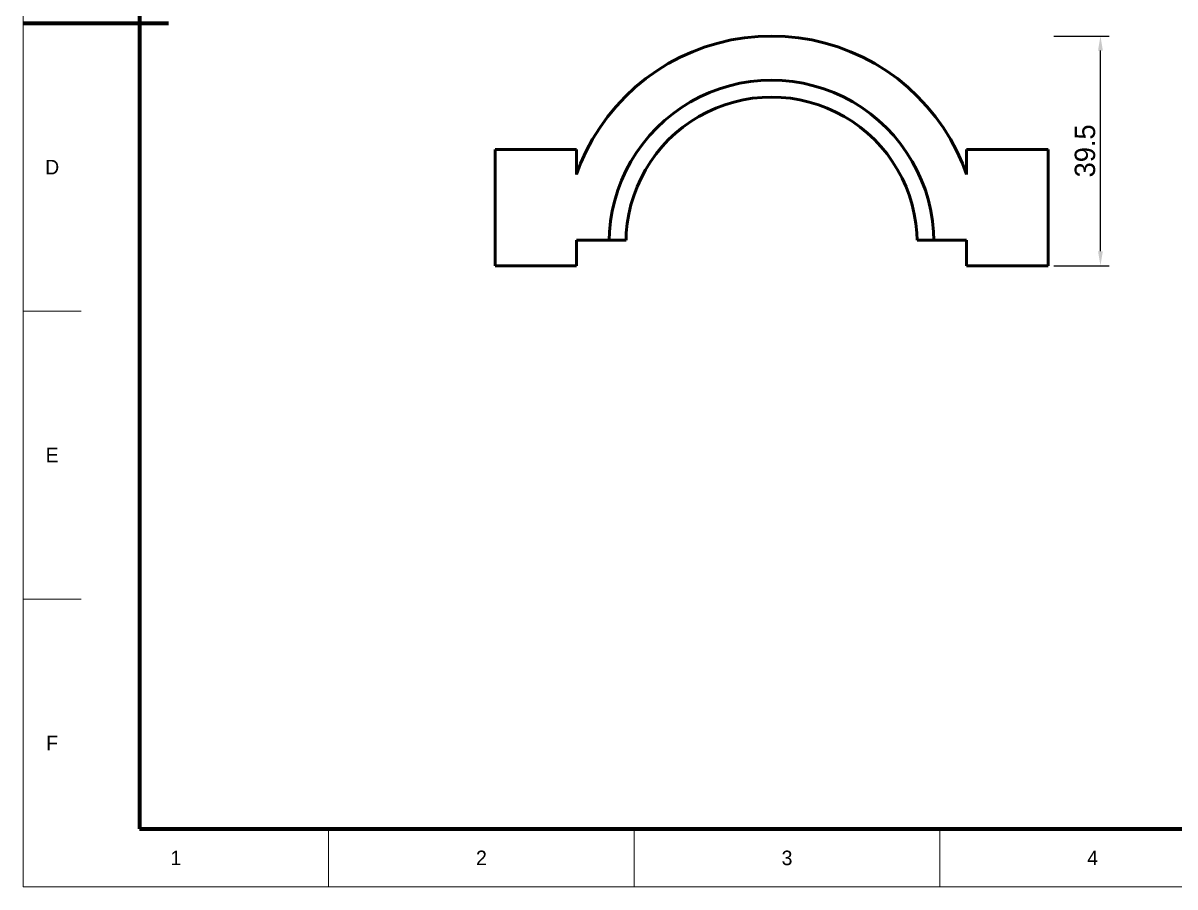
# Model space of a CAD drawing. Header units: millimetres. Extents: x 0 to 420, y 0 to 297.
# Drawn here: x 0 to 197.9, y 0 to 148.5 of the extents above; entities that cross this region are included whole.
import ezdxf
from ezdxf.enums import TextEntityAlignment as Align

# ---------------------------------------------------------------- set-up
doc = ezdxf.new("R2010")
doc.units = ezdxf.units.MM
doc.linetypes.add('DASHED', pattern=[1.524, 1.27, -0.254])
for name, color, linetype, lineweight in [('COTAS', 7, 'CONTINUOUS', 25), ('FINA', 7, 'CONTINUOUS', 18), ('NORMA', 7, 'CONTINUOUS', 70), ('OCULTA', 8, 'DASHED', 25), ('TEXTO', 7, 'CONTINUOUS', 25), ('VISIBLE', 7, 'CONTINUOUS', 50)]:
    doc.layers.add(name, color=color, linetype=linetype, lineweight=lineweight)
doc.dimstyles.new('F3D_1000', dxfattribs={"dimtxt": 3.5, "dimasz": 2.5, "dimexe": 1.5, "dimexo": 1, "dimgap": 0.9, "dimtad": 1, "dimdec": 1, "dimdsep": 46, "dimcen": 2.5, "dimazin": 3, "dimtfac": 1, "dimtmove": 0, "dimatfit": 3})

msp = doc.modelspace()

# ---------------------------------------------------------------- linework, layer by layer
at = {"layer": 'FINA'}
for p, q in [((0, 148.5), (10, 148.5)), ((0, 99), (10, 99)), ((0, 49.5), (10, 49.5)), ((52.5, 0), (52.5, 10)), ((105, 0), (105, 10)), ((157.5, 0), (157.5, 10))]:
    msp.add_line(p, q, dxfattribs=at)
msp.add_lwpolyline([(0, 0), (420, 0), (420, 297), (0, 297)], close=True, dxfattribs=at)
at = {"layer": 'NORMA'}
msp.add_line((0, 148.5), (25, 148.5), dxfattribs=at)
msp.add_lwpolyline([(20, 10), (410, 10), (410, 287), (20, 287)], close=True, dxfattribs=at)
at = {"layer": 'OCULTA'}
for p, q in [((117.18, 144.41), (119.4, 145.08)), ((119.4, 145.08), (121.67, 145.61)), ((121.67, 145.61), (123.96, 145.99)), ((123.96, 145.99), (126.27, 146.22)), ((126.27, 146.22), (128.59, 146.29)), ((128.59, 146.29), (130.91, 146.22)), ((130.91, 146.22), (133.23, 145.99)), ((133.23, 145.99), (135.52, 145.61)), ((135.52, 145.61), (137.78, 145.08)), ((140, 144.41), (137.78, 145.08)), ((110.84, 141.54), (112.89, 142.63)), ((112.89, 142.63), (115.01, 143.59)), ((115.01, 143.59), (117.18, 144.41)), ((140, 144.41), (142.18, 143.59)), ((142.18, 143.59), (144.29, 142.63)), ((146.34, 141.54), (144.29, 142.63)), ((108.87, 140.31), (110.84, 141.54)), ((148.31, 140.31), (146.34, 141.54)), ((105.18, 137.48), (106.98, 138.96)), ((106.98, 138.96), (108.87, 140.31)), ((148.31, 140.31), (150.2, 138.96)), ((152, 137.48), (150.2, 138.96)), ((103.49, 135.9), (105.18, 137.48)), ((152, 137.48), (153.69, 135.9)), ((101.9, 134.2), (103.49, 135.9)), ((120.56, 134.47), (122.12, 134.94)), ((122.12, 134.94), (123.71, 135.31)), ((123.71, 135.31), (125.33, 135.58)), ((125.33, 135.58), (126.96, 135.74)), ((126.96, 135.74), (128.59, 135.79)), ((128.59, 135.79), (130.23, 135.74)), ((130.23, 135.74), (131.85, 135.58)), ((131.85, 135.58), (133.47, 135.31)), ((133.47, 135.31), (135.06, 134.94)), ((135.06, 134.94), (136.63, 134.47)), ((155.28, 134.2), (153.69, 135.9)), ((100.43, 132.41), (101.9, 134.2)), ((116.09, 132.44), (117.53, 133.22)), ((117.53, 133.22), (119.02, 133.89)), ((119.02, 133.89), (120.56, 134.47)), ((138.16, 133.89), (136.63, 134.47)), ((138.16, 133.89), (139.65, 133.22)), ((139.65, 133.22), (141.09, 132.44)), ((156.76, 132.41), (155.28, 134.2)), ((99.07, 130.52), (100.43, 132.41)), ((112.11, 129.59), (113.37, 130.63)), ((113.37, 130.63), (114.7, 131.58)), ((114.7, 131.58), (116.09, 132.44)), ((141.09, 132.44), (142.48, 131.58)), ((143.81, 130.63), (142.48, 131.58)), ((145.08, 129.59), (143.81, 130.63)), ((158.11, 130.52), (156.76, 132.41)), ((97.85, 128.54), (99.07, 130.52)), ((110.91, 128.47), (112.11, 129.59)), ((146.27, 128.47), (145.08, 129.59)), ((158.11, 130.52), (159.34, 128.54)), ((81.09, 106.79), (81.09, 126.79)), ((81.09, 126.79), (95.09, 126.79)), ((81.09, 126.79), (81.09, 126.79)), ((85.89, 126.79), (85.9, 126.79)), ((85.9, 126.79), (85.91, 126.79)), ((85.91, 126.79), (85.93, 126.79)), ((85.93, 126.79), (85.97, 126.79)), ((85.97, 126.79), (86.01, 126.79)), ((86.01, 126.79), (86.06, 126.79)), ((86.06, 126.79), (86.12, 126.79)), ((86.12, 126.79), (86.19, 126.79)), ((86.19, 126.79), (86.26, 126.79)), ((86.26, 126.79), (86.35, 126.79)), ((86.35, 126.79), (86.44, 126.79)), ((86.44, 126.79), (86.54, 126.79)), ((86.54, 126.79), (86.64, 126.79)), ((86.64, 126.79), (86.75, 126.79)), ((86.75, 126.79), (86.87, 126.79)), ((86.87, 126.79), (86.99, 126.79)), ((86.99, 126.79), (87.12, 126.79)), ((87.12, 126.79), (87.25, 126.79)), ((87.25, 126.79), (87.38, 126.79)), ((87.38, 126.79), (87.52, 126.79)), ((87.52, 126.79), (87.66, 126.79)), ((87.66, 126.79), (87.8, 126.79)), ((87.8, 126.79), (87.95, 126.79)), ((87.95, 126.79), (88.09, 126.79)), ((88.09, 126.79), (88.24, 126.79)), ((88.24, 126.79), (88.38, 126.79)), ((88.38, 126.79), (88.52, 126.79)), ((88.66, 126.79), (88.52, 126.79)), ((88.66, 126.79), (88.8, 126.79)), ((88.93, 126.79), (88.8, 126.79)), ((89.06, 126.79), (88.93, 126.79)), ((89.06, 126.79), (89.19, 126.79)), ((89.19, 126.79), (89.31, 126.79)), ((89.43, 126.79), (89.31, 126.79)), ((89.54, 126.79), (89.43, 126.79)), ((89.54, 126.79), (89.65, 126.79)), ((89.75, 126.79), (89.65, 126.79)), ((89.84, 126.79), (89.75, 126.79)), ((89.92, 126.79), (89.84, 126.79)), ((90, 126.79), (89.92, 126.79)), ((90, 126.79), (90.06, 126.79)), ((90.12, 126.79), (90.06, 126.79)), ((90.17, 126.79), (90.12, 126.79)), ((90.22, 126.79), (90.17, 126.79)), ((90.25, 126.79), (90.22, 126.79)), ((90.27, 126.79), (90.25, 126.79)), ((90.29, 126.79), (90.27, 126.79)), ((90.29, 126.79), (90.29, 126.79)), ((95.09, 122.51), (95.09, 126.79)), ((95.09, 126.79), (95.09, 126.79)), ((96.75, 126.5), (97.85, 128.54)), ((108.76, 126.01), (109.8, 127.28)), ((109.8, 127.28), (110.91, 128.47)), ((146.27, 128.47), (147.39, 127.28)), ((148.43, 126.01), (147.39, 127.28)), ((160.43, 126.5), (159.34, 128.54)), ((162.09, 122.51), (162.09, 126.79)), ((162.09, 126.79), (176.09, 126.79)), ((162.09, 126.79), (162.09, 126.79)), ((166.89, 126.79), (166.9, 126.79)), ((166.9, 126.79), (166.91, 126.79)), ((166.91, 126.79), (166.93, 126.79)), ((166.93, 126.79), (166.97, 126.79)), ((166.97, 126.79), (167.01, 126.79)), ((167.01, 126.79), (167.06, 126.79)), ((167.06, 126.79), (167.12, 126.79)), ((167.12, 126.79), (167.19, 126.79)), ((167.19, 126.79), (167.26, 126.79)), ((167.26, 126.79), (167.35, 126.79)), ((167.35, 126.79), (167.44, 126.79)), ((167.44, 126.79), (167.54, 126.79)), ((167.54, 126.79), (167.64, 126.79)), ((167.64, 126.79), (167.75, 126.79)), ((167.75, 126.79), (167.87, 126.79)), ((167.87, 126.79), (167.99, 126.79)), ((167.99, 126.79), (168.12, 126.79)), ((168.12, 126.79), (168.25, 126.79)), ((168.25, 126.79), (168.38, 126.79)), ((168.38, 126.79), (168.52, 126.79)), ((168.52, 126.79), (168.66, 126.79)), ((168.66, 126.79), (168.8, 126.79)), ((168.8, 126.79), (168.95, 126.79)), ((168.95, 126.79), (169.09, 126.79)), ((169.09, 126.79), (169.24, 126.79)), ((169.38, 126.79), (169.24, 126.79)), ((169.38, 126.79), (169.52, 126.79)), ((169.66, 126.79), (169.52, 126.79)), ((169.66, 126.79), (169.8, 126.79)), ((169.93, 126.79), (169.8, 126.79)), ((170.06, 126.79), (169.93, 126.79)), ((170.06, 126.79), (170.19, 126.79)), ((170.31, 126.79), (170.19, 126.79)), ((170.43, 126.79), (170.31, 126.79)), ((170.54, 126.79), (170.43, 126.79)), ((170.65, 126.79), (170.54, 126.79)), ((170.75, 126.79), (170.65, 126.79)), ((170.84, 126.79), (170.75, 126.79)), ((170.84, 126.79), (170.92, 126.79)), ((171, 126.79), (170.92, 126.79)), ((171.06, 126.79), (171, 126.79)), ((171.12, 126.79), (171.06, 126.79)), ((171.17, 126.79), (171.12, 126.79)), ((171.22, 126.79), (171.17, 126.79)), ((171.25, 126.79), (171.22, 126.79)), ((171.27, 126.79), (171.25, 126.79)), ((171.29, 126.79), (171.27, 126.79)), ((171.29, 126.79), (171.29, 126.79)), ((176.09, 106.79), (176.09, 126.79)), ((176.09, 126.79), (176.09, 126.79)), ((95.79, 124.38), (96.75, 126.5)), ((106.94, 123.29), (107.8, 124.68)), ((107.8, 124.68), (108.76, 126.01)), ((148.43, 126.01), (149.38, 124.68)), ((150.24, 123.29), (149.38, 124.68)), ((160.43, 126.5), (161.39, 124.38)), ((95.09, 122.51), (95.79, 124.38)), ((106.17, 121.85), (106.94, 123.29)), ((151.01, 121.85), (150.24, 123.29)), ((162.09, 122.51), (161.39, 124.38)), ((95.09, 122.51), (95.09, 122.51)), ((105.49, 120.36), (106.17, 121.85)), ((151.69, 120.36), (151.01, 121.85)), ((162.09, 122.51), (162.09, 122.51)), ((104.44, 117.26), (104.92, 118.83)), ((104.92, 118.83), (105.49, 120.36)), ((152.26, 118.83), (151.69, 120.36)), ((152.26, 118.83), (152.74, 117.26)), ((104.07, 115.67), (104.44, 117.26)), ((153.11, 115.67), (152.74, 117.26)), ((103.81, 114.06), (104.07, 115.67)), ((153.38, 114.06), (153.11, 115.67)), ((103.64, 112.43), (103.81, 114.06)), ((153.54, 112.43), (153.38, 114.06)), ((95.09, 106.79), (95.09, 111.19)), ((95.09, 111.19), (100.7, 111.19)), ((95.09, 111.19), (95.09, 111.19)), ((100.7, 111.19), (103.6, 111.19)), ((100.7, 111.19), (100.7, 111.19)), ((103.6, 111.19), (103.64, 112.43)), ((103.6, 111.19), (103.6, 111.19)), ((153.58, 111.19), (153.54, 112.43)), ((153.58, 111.19), (156.48, 111.19)), ((153.58, 111.19), (153.58, 111.19)), ((156.48, 111.19), (162.09, 111.19)), ((156.48, 111.19), (156.48, 111.19)), ((162.09, 106.79), (162.09, 111.19)), ((162.09, 111.19), (162.09, 111.19)), ((81.09, 106.79), (95.09, 106.79)), ((81.09, 106.79), (81.09, 106.79)), ((85.89, 106.79), (85.9, 106.79)), ((85.9, 106.79), (85.91, 106.79)), ((85.91, 106.79), (85.93, 106.79)), ((85.93, 106.79), (85.97, 106.79)), ((85.97, 106.79), (86.01, 106.79)), ((86.01, 106.79), (86.06, 106.79)), ((86.06, 106.79), (86.12, 106.79)), ((86.12, 106.79), (86.19, 106.79)), ((86.19, 106.79), (86.26, 106.79)), ((86.26, 106.79), (86.35, 106.79)), ((86.35, 106.79), (86.44, 106.79)), ((86.44, 106.79), (86.54, 106.79)), ((86.54, 106.79), (86.64, 106.79)), ((86.64, 106.79), (86.75, 106.79)), ((86.75, 106.79), (86.87, 106.79)), ((86.87, 106.79), (86.99, 106.79)), ((86.99, 106.79), (87.12, 106.79)), ((87.12, 106.79), (87.25, 106.79)), ((87.25, 106.79), (87.38, 106.79)), ((87.38, 106.79), (87.52, 106.79)), ((87.52, 106.79), (87.66, 106.79)), ((87.66, 106.79), (87.8, 106.79)), ((87.8, 106.79), (87.95, 106.79)), ((87.95, 106.79), (88.09, 106.79)), ((88.09, 106.79), (88.24, 106.79)), ((88.24, 106.79), (88.38, 106.79)), ((88.38, 106.79), (88.52, 106.79)), ((88.66, 106.79), (88.52, 106.79)), ((88.66, 106.79), (88.8, 106.79)), ((88.93, 106.79), (88.8, 106.79)), ((89.06, 106.79), (88.93, 106.79)), ((89.06, 106.79), (89.19, 106.79)), ((89.19, 106.79), (89.31, 106.79)), ((89.43, 106.79), (89.31, 106.79)), ((89.54, 106.79), (89.43, 106.79)), ((89.54, 106.79), (89.65, 106.79)), ((89.75, 106.79), (89.65, 106.79)), ((89.84, 106.79), (89.75, 106.79)), ((89.92, 106.79), (89.84, 106.79)), ((90, 106.79), (89.92, 106.79)), ((90, 106.79), (90.06, 106.79)), ((90.12, 106.79), (90.06, 106.79)), ((90.17, 106.79), (90.12, 106.79)), ((90.22, 106.79), (90.17, 106.79)), ((90.25, 106.79), (90.22, 106.79)), ((90.27, 106.79), (90.25, 106.79)), ((90.29, 106.79), (90.27, 106.79)), ((90.29, 106.79), (90.29, 106.79)), ((95.09, 106.79), (95.09, 106.79)), ((162.09, 106.79), (176.09, 106.79)), ((162.09, 106.79), (162.09, 106.79)), ((166.89, 106.79), (166.9, 106.79)), ((166.9, 106.79), (166.91, 106.79)), ((166.91, 106.79), (166.93, 106.79)), ((166.93, 106.79), (166.97, 106.79)), ((166.97, 106.79), (167.01, 106.79)), ((167.01, 106.79), (167.06, 106.79)), ((167.06, 106.79), (167.12, 106.79)), ((167.12, 106.79), (167.19, 106.79)), ((167.19, 106.79), (167.26, 106.79)), ((167.26, 106.79), (167.35, 106.79)), ((167.35, 106.79), (167.44, 106.79)), ((167.44, 106.79), (167.54, 106.79)), ((167.54, 106.79), (167.64, 106.79)), ((167.64, 106.79), (167.75, 106.79)), ((167.75, 106.79), (167.87, 106.79)), ((167.87, 106.79), (167.99, 106.79)), ((167.99, 106.79), (168.12, 106.79)), ((168.12, 106.79), (168.25, 106.79)), ((168.25, 106.79), (168.38, 106.79)), ((168.38, 106.79), (168.52, 106.79)), ((168.52, 106.79), (168.66, 106.79)), ((168.66, 106.79), (168.8, 106.79)), ((168.8, 106.79), (168.95, 106.79)), ((168.95, 106.79), (169.09, 106.79)), ((169.09, 106.79), (169.24, 106.79)), ((169.38, 106.79), (169.24, 106.79)), ((169.38, 106.79), (169.52, 106.79)), ((169.66, 106.79), (169.52, 106.79)), ((169.66, 106.79), (169.8, 106.79)), ((169.93, 106.79), (169.8, 106.79)), ((170.06, 106.79), (169.93, 106.79)), ((170.06, 106.79), (170.19, 106.79)), ((170.31, 106.79), (170.19, 106.79)), ((170.43, 106.79), (170.31, 106.79)), ((170.54, 106.79), (170.43, 106.79)), ((170.65, 106.79), (170.54, 106.79)), ((170.75, 106.79), (170.65, 106.79)), ((170.84, 106.79), (170.75, 106.79)), ((170.84, 106.79), (170.92, 106.79)), ((171, 106.79), (170.92, 106.79)), ((171.06, 106.79), (171, 106.79)), ((171.12, 106.79), (171.06, 106.79)), ((171.17, 106.79), (171.12, 106.79)), ((171.22, 106.79), (171.17, 106.79)), ((171.25, 106.79), (171.22, 106.79)), ((171.27, 106.79), (171.25, 106.79)), ((171.29, 106.79), (171.27, 106.79)), ((171.29, 106.79), (171.29, 106.79)), ((176.09, 106.79), (176.09, 106.79))]:
    msp.add_line(p, q, dxfattribs=at)
at = {"layer": 'VISIBLE'}
for p, q in [((117.18, 144.41), (119.4, 145.08)), ((117.18, 144.41), (119.4, 145.08)), ((119.4, 145.08), (121.67, 145.61)), ((119.4, 145.08), (121.67, 145.61)), ((119.4, 145.08), (119.4, 145.08)), ((121.67, 145.61), (123.96, 145.99)), ((121.67, 145.61), (123.96, 145.99)), ((121.67, 145.61), (121.67, 145.61)), ((123.96, 145.99), (126.27, 146.22)), ((123.96, 145.99), (126.27, 146.22)), ((123.96, 145.99), (123.96, 145.99)), ((126.27, 146.22), (128.59, 146.29)), ((126.27, 146.22), (128.59, 146.29)), ((126.27, 146.22), (126.27, 146.22)), ((128.59, 146.29), (130.91, 146.22)), ((128.59, 146.29), (128.59, 146.29)), ((128.59, 146.29), (130.91, 146.22)), ((130.91, 146.22), (133.23, 145.99)), ((130.91, 146.22), (130.91, 146.22)), ((130.91, 146.22), (133.23, 145.99)), ((133.23, 145.99), (135.52, 145.61)), ((133.23, 145.99), (133.23, 145.99)), ((133.23, 145.99), (135.52, 145.61)), ((135.52, 145.61), (137.78, 145.08)), ((135.52, 145.61), (135.52, 145.61)), ((135.52, 145.61), (137.78, 145.08)), ((140, 144.41), (137.78, 145.08)), ((137.78, 145.08), (137.78, 145.08)), ((137.78, 145.08), (140, 144.41)), ((110.84, 141.54), (112.89, 142.63)), ((110.84, 141.54), (112.89, 142.63)), ((112.89, 142.63), (115.01, 143.59)), ((112.89, 142.63), (115.01, 143.59)), ((112.89, 142.63), (112.89, 142.63)), ((115.01, 143.59), (117.18, 144.41)), ((115.01, 143.59), (117.18, 144.41)), ((115.01, 143.59), (115.01, 143.59)), ((117.18, 144.41), (117.18, 144.41)), ((140, 144.41), (142.18, 143.59)), ((140, 144.41), (140, 144.41)), ((140, 144.41), (142.18, 143.59)), ((142.18, 143.59), (144.29, 142.63)), ((142.18, 143.59), (142.18, 143.59)), ((142.18, 143.59), (144.29, 142.63)), ((146.34, 141.54), (144.29, 142.63)), ((144.29, 142.63), (144.29, 142.63)), ((144.29, 142.63), (146.34, 141.54)), ((108.87, 140.31), (110.84, 141.54)), ((108.87, 140.31), (110.84, 141.54)), ((110.84, 141.54), (110.84, 141.54)), ((148.31, 140.31), (146.34, 141.54)), ((146.34, 141.54), (146.34, 141.54)), ((146.34, 141.54), (148.31, 140.31)), ((105.18, 137.48), (106.98, 138.96)), ((105.18, 137.48), (106.98, 138.96)), ((106.98, 138.96), (108.87, 140.31)), ((106.98, 138.96), (108.87, 140.31)), ((106.98, 138.96), (106.98, 138.96)), ((108.87, 140.31), (108.87, 140.31)), ((124.95, 138.46), (126.77, 138.63)), ((124.95, 138.46), (126.77, 138.63)), ((126.77, 138.63), (128.59, 138.69)), ((126.77, 138.63), (128.59, 138.69)), ((128.59, 138.69), (130.42, 138.63)), ((128.59, 138.69), (130.42, 138.63)), ((130.42, 138.63), (132.23, 138.46)), ((130.42, 138.63), (132.23, 138.46)), ((148.31, 140.31), (150.2, 138.96)), ((148.31, 140.31), (148.31, 140.31)), ((148.31, 140.31), (150.2, 138.96)), ((152, 137.48), (150.2, 138.96)), ((150.2, 138.96), (150.2, 138.96)), ((150.2, 138.96), (152, 137.48)), ((103.49, 135.9), (105.18, 137.48)), ((103.49, 135.9), (105.18, 137.48)), ((105.18, 137.48), (105.18, 137.48)), ((116.25, 135.82), (117.91, 136.57)), ((116.25, 135.82), (117.91, 136.57)), ((117.91, 136.57), (119.62, 137.21)), ((117.91, 136.57), (119.62, 137.21)), ((119.62, 137.21), (121.37, 137.74)), ((119.62, 137.21), (121.37, 137.74)), ((121.37, 137.74), (123.15, 138.16)), ((121.37, 137.74), (123.15, 138.16)), ((123.15, 138.16), (124.95, 138.46)), ((123.15, 138.16), (124.95, 138.46)), ((132.23, 138.46), (134.03, 138.16)), ((132.23, 138.46), (134.03, 138.16)), ((134.03, 138.16), (135.81, 137.74)), ((134.03, 138.16), (135.81, 137.74)), ((135.81, 137.74), (137.56, 137.21)), ((135.81, 137.74), (137.56, 137.21)), ((137.56, 137.21), (139.27, 136.57)), ((137.56, 137.21), (139.27, 136.57)), ((140.93, 135.82), (139.27, 136.57)), ((140.93, 135.82), (139.27, 136.57)), ((152, 137.48), (153.69, 135.9)), ((152, 137.48), (152, 137.48)), ((152, 137.48), (153.69, 135.9)), ((101.9, 134.2), (103.49, 135.9)), ((101.9, 134.2), (103.49, 135.9)), ((103.49, 135.9), (103.49, 135.9)), ((113.09, 133.99), (114.64, 134.96)), ((113.09, 133.99), (114.64, 134.96)), ((114.64, 134.96), (116.25, 135.82)), ((114.64, 134.96), (116.25, 135.82)), ((120.56, 134.47), (122.12, 134.94)), ((122.12, 134.94), (120.56, 134.47)), ((122.12, 134.94), (123.71, 135.31)), ((123.71, 135.31), (122.12, 134.94)), ((122.12, 134.94), (122.12, 134.94)), ((123.71, 135.31), (125.33, 135.58)), ((125.33, 135.58), (123.71, 135.31)), ((123.71, 135.31), (123.71, 135.31)), ((125.33, 135.58), (126.96, 135.74)), ((126.96, 135.74), (125.33, 135.58)), ((125.33, 135.58), (125.33, 135.58)), ((126.96, 135.74), (128.59, 135.79)), ((128.59, 135.79), (126.96, 135.74)), ((126.96, 135.74), (126.96, 135.74)), ((128.59, 135.79), (130.23, 135.74)), ((130.23, 135.74), (128.59, 135.79)), ((128.59, 135.79), (128.59, 135.79)), ((130.23, 135.74), (131.85, 135.58)), ((131.85, 135.58), (130.23, 135.74)), ((130.23, 135.74), (130.23, 135.74)), ((131.85, 135.58), (133.47, 135.31)), ((133.47, 135.31), (131.85, 135.58)), ((131.85, 135.58), (131.85, 135.58)), ((133.47, 135.31), (135.06, 134.94)), ((135.06, 134.94), (133.47, 135.31)), ((133.47, 135.31), (133.47, 135.31)), ((135.06, 134.94), (136.63, 134.47)), ((136.63, 134.47), (135.06, 134.94)), ((135.06, 134.94), (135.06, 134.94)), ((142.54, 134.96), (140.93, 135.82)), ((142.54, 134.96), (140.93, 135.82)), ((142.54, 134.96), (144.09, 133.99)), ((142.54, 134.96), (144.09, 133.99)), ((155.28, 134.2), (153.69, 135.9)), ((153.69, 135.9), (153.69, 135.9)), ((153.69, 135.9), (155.28, 134.2)), ((100.43, 132.41), (101.9, 134.2)), ((100.43, 132.41), (101.9, 134.2)), ((101.9, 134.2), (101.9, 134.2)), ((110.2, 131.77), (111.61, 132.93)), ((110.2, 131.77), (111.61, 132.93)), ((111.61, 132.93), (113.09, 133.99)), ((111.61, 132.93), (113.09, 133.99)), ((116.09, 132.44), (117.53, 133.22)), ((117.53, 133.22), (116.09, 132.44)), ((117.53, 133.22), (119.02, 133.89)), ((119.02, 133.89), (117.53, 133.22)), ((117.53, 133.22), (117.53, 133.22)), ((119.02, 133.89), (120.56, 134.47)), ((120.56, 134.47), (119.02, 133.89)), ((119.02, 133.89), (119.02, 133.89)), ((120.56, 134.47), (120.56, 134.47)), ((138.16, 133.89), (136.63, 134.47)), ((138.16, 133.89), (136.63, 134.47)), ((136.63, 134.47), (136.63, 134.47)), ((138.16, 133.89), (139.65, 133.22)), ((139.65, 133.22), (138.16, 133.89)), ((138.16, 133.89), (138.16, 133.89)), ((139.65, 133.22), (141.09, 132.44)), ((141.09, 132.44), (139.65, 133.22)), ((139.65, 133.22), (139.65, 133.22)), ((145.58, 132.93), (144.09, 133.99)), ((145.58, 132.93), (144.09, 133.99)), ((145.58, 132.93), (146.99, 131.77)), ((145.58, 132.93), (146.99, 131.77)), ((156.76, 132.41), (155.28, 134.2)), ((155.28, 134.2), (155.28, 134.2)), ((155.28, 134.2), (156.76, 132.41)), ((99.07, 130.52), (100.43, 132.41)), ((99.07, 130.52), (100.43, 132.41)), ((100.43, 132.41), (100.43, 132.41)), ((108.86, 130.52), (110.2, 131.77)), ((108.86, 130.52), (110.2, 131.77)), ((112.11, 129.59), (113.37, 130.63)), ((113.37, 130.63), (112.11, 129.59)), ((113.37, 130.63), (114.7, 131.58)), ((114.7, 131.58), (113.37, 130.63)), ((113.37, 130.63), (113.37, 130.63)), ((114.7, 131.58), (116.09, 132.44)), ((116.09, 132.44), (114.7, 131.58)), ((114.7, 131.58), (114.7, 131.58)), ((116.09, 132.44), (116.09, 132.44)), ((141.09, 132.44), (142.48, 131.58)), ((142.48, 131.58), (141.09, 132.44)), ((141.09, 132.44), (141.09, 132.44)), ((143.81, 130.63), (142.48, 131.58)), ((143.81, 130.63), (142.48, 131.58)), ((142.48, 131.58), (142.48, 131.58)), ((145.08, 129.59), (143.81, 130.63)), ((145.08, 129.59), (143.81, 130.63)), ((143.81, 130.63), (143.81, 130.63)), ((148.32, 130.52), (146.99, 131.77)), ((148.32, 130.52), (146.99, 131.77)), ((158.11, 130.52), (156.76, 132.41)), ((156.76, 132.41), (156.76, 132.41)), ((156.76, 132.41), (158.11, 130.52)), ((97.85, 128.54), (99.07, 130.52)), ((97.85, 128.54), (99.07, 130.52)), ((99.07, 130.52), (99.07, 130.52)), ((106.46, 127.78), (107.62, 129.19)), ((106.46, 127.78), (107.62, 129.19)), ((107.62, 129.19), (108.86, 130.52)), ((107.62, 129.19), (108.86, 130.52)), ((110.91, 128.47), (112.11, 129.59)), ((112.11, 129.59), (110.91, 128.47)), ((112.11, 129.59), (112.11, 129.59)), ((146.27, 128.47), (145.08, 129.59)), ((146.27, 128.47), (145.08, 129.59)), ((145.08, 129.59), (145.08, 129.59)), ((148.32, 130.52), (149.57, 129.19)), ((148.32, 130.52), (149.57, 129.19)), ((150.73, 127.78), (149.57, 129.19)), ((150.73, 127.78), (149.57, 129.19)), ((158.11, 130.52), (159.34, 128.54)), ((158.11, 130.52), (158.11, 130.52)), ((158.11, 130.52), (159.34, 128.54)), ((81.09, 106.79), (81.09, 126.79)), ((81.09, 126.79), (95.09, 126.79)), ((81.09, 106.79), (81.09, 126.79)), ((81.09, 126.79), (81.09, 126.79)), ((81.09, 126.79), (81.09, 126.79)), ((81.09, 126.79), (95.09, 126.79)), ((85.9, 126.79), (85.89, 126.79)), ((85.91, 126.79), (85.9, 126.79)), ((85.93, 126.79), (85.91, 126.79)), ((85.97, 126.79), (85.93, 126.79)), ((86.01, 126.79), (85.97, 126.79)), ((86.06, 126.79), (86.01, 126.79)), ((86.12, 126.79), (86.06, 126.79)), ((86.19, 126.79), (86.12, 126.79)), ((86.26, 126.79), (86.19, 126.79)), ((86.26, 126.79), (86.35, 126.79)), ((86.44, 126.79), (86.35, 126.79)), ((86.54, 126.79), (86.44, 126.79)), ((86.64, 126.79), (86.54, 126.79)), ((86.75, 126.79), (86.64, 126.79)), ((86.87, 126.79), (86.75, 126.79)), ((86.99, 126.79), (86.87, 126.79)), ((86.99, 126.79), (87.12, 126.79)), ((87.25, 126.79), (87.12, 126.79)), ((87.38, 126.79), (87.25, 126.79)), ((87.38, 126.79), (87.52, 126.79)), ((87.66, 126.79), (87.52, 126.79)), ((87.66, 126.79), (87.8, 126.79)), ((87.95, 126.79), (87.8, 126.79)), ((87.95, 126.79), (88.09, 126.79)), ((88.09, 126.79), (88.24, 126.79)), ((88.24, 126.79), (88.38, 126.79)), ((88.38, 126.79), (88.52, 126.79)), ((88.52, 126.79), (88.66, 126.79)), ((88.66, 126.79), (88.8, 126.79)), ((88.8, 126.79), (88.93, 126.79)), ((88.93, 126.79), (89.06, 126.79)), ((89.06, 126.79), (89.19, 126.79)), ((89.19, 126.79), (89.31, 126.79)), ((89.31, 126.79), (89.43, 126.79)), ((89.43, 126.79), (89.54, 126.79)), ((89.54, 126.79), (89.65, 126.79)), ((89.65, 126.79), (89.75, 126.79)), ((89.75, 126.79), (89.84, 126.79)), ((89.84, 126.79), (89.92, 126.79)), ((89.92, 126.79), (90, 126.79)), ((90, 126.79), (90.06, 126.79)), ((90.06, 126.79), (90.12, 126.79)), ((90.12, 126.79), (90.17, 126.79)), ((90.17, 126.79), (90.22, 126.79)), ((90.22, 126.79), (90.25, 126.79)), ((90.25, 126.79), (90.27, 126.79)), ((90.27, 126.79), (90.29, 126.79)), ((90.29, 126.79), (90.29, 126.79)), ((95.09, 122.51), (95.09, 126.79)), ((95.09, 126.79), (95.09, 126.79)), ((95.09, 126.79), (95.09, 126.79)), ((95.09, 126.79), (95.09, 122.51)), ((96.75, 126.5), (97.85, 128.54)), ((96.75, 126.5), (97.85, 128.54)), ((97.85, 128.54), (97.85, 128.54)), ((105.39, 126.29), (106.46, 127.78)), ((105.39, 126.29), (106.46, 127.78)), ((108.76, 126.01), (109.8, 127.28)), ((109.8, 127.28), (108.76, 126.01)), ((109.8, 127.28), (110.91, 128.47)), ((110.91, 128.47), (109.8, 127.28)), ((109.8, 127.28), (109.8, 127.28)), ((110.91, 128.47), (110.91, 128.47)), ((146.27, 128.47), (147.39, 127.28)), ((147.39, 127.28), (146.27, 128.47)), ((146.27, 128.47), (146.27, 128.47)), ((148.43, 126.01), (147.39, 127.28)), ((148.43, 126.01), (147.39, 127.28)), ((147.39, 127.28), (147.39, 127.28)), ((151.79, 126.29), (150.73, 127.78)), ((151.79, 126.29), (150.73, 127.78)), ((160.43, 126.5), (159.34, 128.54)), ((159.34, 128.54), (159.34, 128.54)), ((159.34, 128.54), (160.43, 126.5)), ((162.09, 122.51), (162.09, 126.79)), ((162.09, 126.79), (176.09, 126.79)), ((162.09, 122.51), (162.09, 126.79)), ((162.09, 126.79), (162.09, 126.79)), ((162.09, 126.79), (162.09, 126.79)), ((162.09, 126.79), (176.09, 126.79)), ((166.9, 126.79), (166.89, 126.79)), ((166.91, 126.79), (166.9, 126.79)), ((166.93, 126.79), (166.91, 126.79)), ((166.97, 126.79), (166.93, 126.79)), ((167.01, 126.79), (166.97, 126.79)), ((167.06, 126.79), (167.01, 126.79)), ((167.12, 126.79), (167.06, 126.79)), ((167.12, 126.79), (167.19, 126.79)), ((167.26, 126.79), (167.19, 126.79)), ((167.35, 126.79), (167.26, 126.79)), ((167.44, 126.79), (167.35, 126.79)), ((167.54, 126.79), (167.44, 126.79)), ((167.54, 126.79), (167.64, 126.79)), ((167.75, 126.79), (167.64, 126.79)), ((167.87, 126.79), (167.75, 126.79)), ((167.87, 126.79), (167.99, 126.79)), ((167.99, 126.79), (168.12, 126.79)), ((168.25, 126.79), (168.12, 126.79)), ((168.38, 126.79), (168.25, 126.79)), ((168.38, 126.79), (168.52, 126.79)), ((168.66, 126.79), (168.52, 126.79)), ((168.66, 126.79), (168.8, 126.79)), ((168.8, 126.79), (168.95, 126.79)), ((168.95, 126.79), (169.09, 126.79)), ((169.09, 126.79), (169.24, 126.79)), ((169.24, 126.79), (169.38, 126.79)), ((169.38, 126.79), (169.52, 126.79)), ((169.52, 126.79), (169.66, 126.79)), ((169.66, 126.79), (169.8, 126.79)), ((169.8, 126.79), (169.93, 126.79)), ((169.93, 126.79), (170.06, 126.79)), ((170.06, 126.79), (170.19, 126.79)), ((170.19, 126.79), (170.31, 126.79)), ((170.31, 126.79), (170.43, 126.79)), ((170.43, 126.79), (170.54, 126.79)), ((170.54, 126.79), (170.65, 126.79)), ((170.65, 126.79), (170.75, 126.79)), ((170.75, 126.79), (170.84, 126.79)), ((170.84, 126.79), (170.92, 126.79)), ((170.92, 126.79), (171, 126.79)), ((171, 126.79), (171.06, 126.79)), ((171.06, 126.79), (171.12, 126.79)), ((171.12, 126.79), (171.17, 126.79)), ((171.17, 126.79), (171.22, 126.79)), ((171.22, 126.79), (171.25, 126.79)), ((171.25, 126.79), (171.27, 126.79)), ((171.27, 126.79), (171.29, 126.79)), ((171.29, 126.79), (171.29, 126.79)), ((176.09, 106.79), (176.09, 126.79)), ((176.09, 126.79), (176.09, 126.79)), ((176.09, 126.79), (176.09, 126.79)), ((176.09, 126.79), (176.09, 106.79)), ((95.79, 124.38), (96.75, 126.5)), ((95.79, 124.38), (96.75, 126.5)), ((96.75, 126.5), (96.75, 126.5)), ((103.57, 123.13), (104.43, 124.74)), ((103.57, 123.13), (104.43, 124.74)), ((104.43, 124.74), (105.39, 126.29)), ((104.43, 124.74), (105.39, 126.29)), ((106.94, 123.29), (107.8, 124.68)), ((107.8, 124.68), (106.94, 123.29)), ((107.8, 124.68), (108.76, 126.01)), ((108.76, 126.01), (107.8, 124.68)), ((107.8, 124.68), (107.8, 124.68)), ((108.76, 126.01), (108.76, 126.01)), ((148.43, 126.01), (149.38, 124.68)), ((149.38, 124.68), (148.43, 126.01)), ((148.43, 126.01), (148.43, 126.01)), ((150.24, 123.29), (149.38, 124.68)), ((150.24, 123.29), (149.38, 124.68)), ((149.38, 124.68), (149.38, 124.68)), ((151.79, 126.29), (152.75, 124.74)), ((151.79, 126.29), (152.75, 124.74)), ((153.61, 123.13), (152.75, 124.74)), ((153.61, 123.13), (152.75, 124.74)), ((160.43, 126.5), (161.39, 124.38)), ((160.43, 126.5), (160.43, 126.5)), ((160.43, 126.5), (161.39, 124.38)), ((95.09, 122.51), (95.79, 124.38)), ((95.09, 122.51), (95.79, 124.38)), ((95.79, 124.38), (95.79, 124.38)), ((102.82, 121.47), (103.57, 123.13)), ((102.82, 121.47), (103.57, 123.13)), ((106.17, 121.85), (106.94, 123.29)), ((106.94, 123.29), (106.17, 121.85)), ((106.94, 123.29), (106.94, 123.29)), ((151.01, 121.85), (150.24, 123.29)), ((151.01, 121.85), (150.24, 123.29)), ((150.24, 123.29), (150.24, 123.29)), ((154.37, 121.47), (153.61, 123.13)), ((154.37, 121.47), (153.61, 123.13)), ((162.09, 122.51), (161.39, 124.38)), ((161.39, 124.38), (161.39, 124.38)), ((161.39, 124.38), (162.09, 122.51)), ((95.09, 122.51), (95.09, 122.51)), ((95.09, 122.51), (95.09, 122.51)), ((95.09, 122.51), (95.09, 122.51)), ((95.09, 122.51), (95.09, 122.51)), ((95.09, 122.51), (95.09, 122.51)), ((95.09, 122.51), (95.09, 122.51)), ((95.09, 122.51), (95.09, 122.51)), ((95.09, 122.51), (95.09, 122.51)), ((95.09, 122.51), (95.09, 122.51)), ((95.09, 122.51), (95.09, 122.51)), ((95.09, 122.51), (95.09, 122.51)), ((95.09, 122.51), (95.09, 122.51)), ((95.09, 122.51), (95.09, 122.51)), ((95.09, 122.51), (95.09, 122.51)), ((95.09, 122.51), (95.09, 122.51)), ((95.09, 122.51), (95.09, 122.51)), ((95.09, 122.51), (95.09, 122.51)), ((95.09, 122.51), (95.09, 122.51)), ((95.09, 122.51), (95.09, 122.51)), ((95.09, 122.51), (95.09, 122.51)), ((95.09, 122.51), (95.09, 122.51)), ((95.09, 122.51), (95.09, 122.51)), ((95.09, 122.51), (95.09, 122.51)), ((95.09, 122.51), (95.09, 122.51)), ((95.09, 122.51), (95.09, 122.51)), ((95.09, 122.51), (95.09, 122.51)), ((95.09, 122.51), (95.09, 122.51)), ((95.09, 122.51), (95.09, 122.51)), ((102.17, 119.76), (102.82, 121.47)), ((102.17, 119.76), (102.82, 121.47)), ((105.49, 120.36), (106.17, 121.85)), ((106.17, 121.85), (105.49, 120.36)), ((106.17, 121.85), (106.17, 121.85)), ((151.69, 120.36), (151.01, 121.85)), ((151.69, 120.36), (151.01, 121.85)), ((151.01, 121.85), (151.01, 121.85)), ((155.01, 119.76), (154.37, 121.47)), ((155.01, 119.76), (154.37, 121.47)), ((162.09, 122.51), (162.09, 122.51)), ((162.09, 122.51), (162.09, 122.51)), ((162.09, 122.51), (162.09, 122.51)), ((162.09, 122.51), (162.09, 122.51)), ((162.09, 122.51), (162.09, 122.51)), ((162.09, 122.51), (162.09, 122.51)), ((162.09, 122.51), (162.09, 122.51)), ((162.09, 122.51), (162.09, 122.51)), ((162.09, 122.51), (162.09, 122.51)), ((162.09, 122.51), (162.09, 122.51)), ((162.09, 122.51), (162.09, 122.51)), ((162.09, 122.51), (162.09, 122.51)), ((162.09, 122.51), (162.09, 122.51)), ((162.09, 122.51), (162.09, 122.51)), ((162.09, 122.51), (162.09, 122.51)), ((162.09, 122.51), (162.09, 122.51)), ((162.09, 122.51), (162.09, 122.51)), ((162.09, 122.51), (162.09, 122.51)), ((162.09, 122.51), (162.09, 122.51)), ((162.09, 122.51), (162.09, 122.51)), ((162.09, 122.51), (162.09, 122.51)), ((162.09, 122.51), (162.09, 122.51)), ((162.09, 122.51), (162.09, 122.51)), ((162.09, 122.51), (162.09, 122.51)), ((162.09, 122.51), (162.09, 122.51)), ((162.09, 122.51), (162.09, 122.51)), ((162.09, 122.51), (162.09, 122.51)), ((162.09, 122.51), (162.09, 122.51)), ((101.64, 118.02), (102.17, 119.76)), ((101.64, 118.02), (102.17, 119.76)), ((104.44, 117.26), (104.92, 118.83)), ((104.92, 118.83), (104.44, 117.26)), ((104.92, 118.83), (105.49, 120.36)), ((105.49, 120.36), (104.92, 118.83)), ((104.92, 118.83), (104.92, 118.83)), ((105.49, 120.36), (105.49, 120.36)), ((152.26, 118.83), (151.69, 120.36)), ((152.26, 118.83), (151.69, 120.36)), ((151.69, 120.36), (151.69, 120.36)), ((152.26, 118.83), (152.74, 117.26)), ((152.74, 117.26), (152.26, 118.83)), ((152.26, 118.83), (152.26, 118.83)), ((155.54, 118.02), (155.01, 119.76)), ((155.54, 118.02), (155.01, 119.76)), ((101.23, 116.24), (101.64, 118.02)), ((101.23, 116.24), (101.64, 118.02)), ((104.07, 115.67), (104.44, 117.26)), ((104.44, 117.26), (104.07, 115.67)), ((104.44, 117.26), (104.44, 117.26)), ((153.11, 115.67), (152.74, 117.26)), ((153.11, 115.67), (152.74, 117.26)), ((152.74, 117.26), (152.74, 117.26)), ((155.96, 116.24), (155.54, 118.02)), ((155.96, 116.24), (155.54, 118.02)), ((100.93, 114.44), (101.23, 116.24)), ((100.93, 114.44), (101.23, 116.24)), ((103.81, 114.06), (104.07, 115.67)), ((104.07, 115.67), (103.81, 114.06)), ((104.07, 115.67), (104.07, 115.67)), ((153.38, 114.06), (153.11, 115.67)), ((153.38, 114.06), (153.11, 115.67)), ((153.11, 115.67), (153.11, 115.67)), ((156.25, 114.44), (155.96, 116.24)), ((156.25, 114.44), (155.96, 116.24)), ((100.75, 112.62), (100.93, 114.44)), ((100.75, 112.62), (100.93, 114.44)), ((103.64, 112.43), (103.81, 114.06)), ((103.81, 114.06), (103.64, 112.43)), ((103.81, 114.06), (103.81, 114.06)), ((153.54, 112.43), (153.38, 114.06)), ((153.54, 112.43), (153.38, 114.06)), ((153.38, 114.06), (153.38, 114.06)), ((156.43, 112.62), (156.25, 114.44)), ((156.43, 112.62), (156.25, 114.44)), ((95.09, 106.79), (95.09, 111.19)), ((95.09, 111.19), (100.7, 111.19)), ((103.6, 111.19), (95.09, 111.19)), ((95.09, 111.19), (95.09, 111.19)), ((95.09, 111.19), (95.09, 111.19)), ((95.09, 111.19), (95.09, 111.19)), ((95.09, 111.19), (95.09, 111.19)), ((95.09, 111.19), (95.09, 111.19)), ((95.09, 111.19), (95.09, 111.19)), ((95.09, 111.19), (95.09, 111.19)), ((95.09, 111.19), (95.09, 111.19)), ((95.09, 111.19), (95.09, 111.19)), ((95.09, 111.19), (95.09, 111.19)), ((95.09, 111.19), (95.09, 111.19)), ((95.09, 111.19), (95.09, 111.19)), ((95.09, 111.19), (95.09, 111.19)), ((95.09, 111.19), (95.09, 111.19)), ((95.09, 111.19), (95.09, 111.19)), ((95.09, 111.19), (95.09, 111.19)), ((95.09, 111.19), (95.09, 106.79)), ((100.7, 111.19), (100.75, 112.62)), ((100.7, 111.19), (100.75, 112.62)), ((100.7, 111.19), (103.6, 111.19)), ((103.6, 111.19), (103.64, 112.43)), ((103.64, 112.43), (103.6, 111.19)), ((103.6, 111.19), (103.6, 111.19)), ((103.6, 111.19), (103.6, 111.19)), ((103.64, 112.43), (103.64, 112.43)), ((153.58, 111.19), (153.54, 112.43)), ((153.58, 111.19), (153.54, 112.43)), ((153.54, 112.43), (153.54, 112.43)), ((153.58, 111.19), (156.48, 111.19)), ((162.09, 111.19), (153.58, 111.19)), ((153.58, 111.19), (153.58, 111.19)), ((153.58, 111.19), (153.58, 111.19)), ((156.48, 111.19), (156.43, 112.62)), ((156.48, 111.19), (156.43, 112.62)), ((156.48, 111.19), (162.09, 111.19)), ((162.09, 106.79), (162.09, 111.19)), ((162.09, 106.79), (162.09, 111.19)), ((162.09, 111.19), (162.09, 111.19)), ((162.09, 111.19), (162.09, 111.19)), ((162.09, 111.19), (162.09, 111.19)), ((162.09, 111.19), (162.09, 111.19)), ((162.09, 111.19), (162.09, 111.19)), ((162.09, 111.19), (162.09, 111.19)), ((162.09, 111.19), (162.09, 111.19)), ((162.09, 111.19), (162.09, 111.19)), ((162.09, 111.19), (162.09, 111.19)), ((162.09, 111.19), (162.09, 111.19)), ((162.09, 111.19), (162.09, 111.19)), ((162.09, 111.19), (162.09, 111.19)), ((162.09, 111.19), (162.09, 111.19)), ((162.09, 111.19), (162.09, 111.19)), ((162.09, 111.19), (162.09, 111.19)), ((162.09, 111.19), (162.09, 111.19)), ((81.09, 106.79), (95.09, 106.79)), ((81.09, 106.79), (81.09, 106.79)), ((95.09, 106.79), (81.09, 106.79)), ((81.09, 106.79), (81.09, 106.79)), ((85.9, 106.79), (85.89, 106.79)), ((85.91, 106.79), (85.9, 106.79)), ((85.93, 106.79), (85.91, 106.79)), ((85.97, 106.79), (85.93, 106.79)), ((86.01, 106.79), (85.97, 106.79)), ((86.06, 106.79), (86.01, 106.79)), ((86.12, 106.79), (86.06, 106.79)), ((86.19, 106.79), (86.12, 106.79)), ((86.26, 106.79), (86.19, 106.79)), ((86.26, 106.79), (86.35, 106.79)), ((86.44, 106.79), (86.35, 106.79)), ((86.54, 106.79), (86.44, 106.79)), ((86.64, 106.79), (86.54, 106.79)), ((86.75, 106.79), (86.64, 106.79)), ((86.87, 106.79), (86.75, 106.79)), ((86.99, 106.79), (86.87, 106.79)), ((86.99, 106.79), (87.12, 106.79)), ((87.25, 106.79), (87.12, 106.79)), ((87.38, 106.79), (87.25, 106.79)), ((87.38, 106.79), (87.52, 106.79)), ((87.66, 106.79), (87.52, 106.79)), ((87.66, 106.79), (87.8, 106.79)), ((87.95, 106.79), (87.8, 106.79)), ((87.95, 106.79), (88.09, 106.79)), ((88.09, 106.79), (88.24, 106.79)), ((88.24, 106.79), (88.38, 106.79)), ((88.38, 106.79), (88.52, 106.79)), ((88.52, 106.79), (88.66, 106.79)), ((88.66, 106.79), (88.8, 106.79)), ((88.8, 106.79), (88.93, 106.79)), ((88.93, 106.79), (89.06, 106.79)), ((89.06, 106.79), (89.19, 106.79)), ((89.19, 106.79), (89.31, 106.79)), ((89.31, 106.79), (89.43, 106.79)), ((89.43, 106.79), (89.54, 106.79)), ((89.54, 106.79), (89.65, 106.79)), ((89.65, 106.79), (89.75, 106.79)), ((89.75, 106.79), (89.84, 106.79)), ((89.84, 106.79), (89.92, 106.79)), ((89.92, 106.79), (90, 106.79)), ((90, 106.79), (90.06, 106.79)), ((90.06, 106.79), (90.12, 106.79)), ((90.12, 106.79), (90.17, 106.79)), ((90.17, 106.79), (90.22, 106.79)), ((90.22, 106.79), (90.25, 106.79)), ((90.25, 106.79), (90.27, 106.79)), ((90.27, 106.79), (90.29, 106.79)), ((90.29, 106.79), (90.29, 106.79)), ((95.09, 106.79), (95.09, 106.79)), ((95.09, 106.79), (95.09, 106.79)), ((162.09, 106.79), (176.09, 106.79)), ((176.09, 106.79), (162.09, 106.79)), ((162.09, 106.79), (162.09, 106.79)), ((162.09, 106.79), (162.09, 106.79)), ((166.9, 106.79), (166.89, 106.79)), ((166.91, 106.79), (166.9, 106.79)), ((166.93, 106.79), (166.91, 106.79)), ((166.97, 106.79), (166.93, 106.79)), ((167.01, 106.79), (166.97, 106.79)), ((167.06, 106.79), (167.01, 106.79)), ((167.12, 106.79), (167.06, 106.79)), ((167.12, 106.79), (167.19, 106.79)), ((167.26, 106.79), (167.19, 106.79)), ((167.35, 106.79), (167.26, 106.79)), ((167.44, 106.79), (167.35, 106.79)), ((167.54, 106.79), (167.44, 106.79)), ((167.54, 106.79), (167.64, 106.79)), ((167.75, 106.79), (167.64, 106.79)), ((167.87, 106.79), (167.75, 106.79)), ((167.87, 106.79), (167.99, 106.79)), ((167.99, 106.79), (168.12, 106.79)), ((168.25, 106.79), (168.12, 106.79)), ((168.38, 106.79), (168.25, 106.79)), ((168.38, 106.79), (168.52, 106.79)), ((168.66, 106.79), (168.52, 106.79)), ((168.66, 106.79), (168.8, 106.79)), ((168.8, 106.79), (168.95, 106.79)), ((168.95, 106.79), (169.09, 106.79)), ((169.09, 106.79), (169.24, 106.79)), ((169.24, 106.79), (169.38, 106.79)), ((169.38, 106.79), (169.52, 106.79)), ((169.52, 106.79), (169.66, 106.79)), ((169.66, 106.79), (169.8, 106.79)), ((169.8, 106.79), (169.93, 106.79)), ((169.93, 106.79), (170.06, 106.79)), ((170.06, 106.79), (170.19, 106.79)), ((170.19, 106.79), (170.31, 106.79)), ((170.31, 106.79), (170.43, 106.79)), ((170.43, 106.79), (170.54, 106.79)), ((170.54, 106.79), (170.65, 106.79)), ((170.65, 106.79), (170.75, 106.79)), ((170.75, 106.79), (170.84, 106.79)), ((170.84, 106.79), (170.92, 106.79)), ((170.92, 106.79), (171, 106.79)), ((171, 106.79), (171.06, 106.79)), ((171.06, 106.79), (171.12, 106.79)), ((171.12, 106.79), (171.17, 106.79)), ((171.17, 106.79), (171.22, 106.79)), ((171.22, 106.79), (171.25, 106.79)), ((171.25, 106.79), (171.27, 106.79)), ((171.27, 106.79), (171.29, 106.79)), ((171.29, 106.79), (171.29, 106.79)), ((176.09, 106.79), (176.09, 106.79)), ((176.09, 106.79), (176.09, 106.79))]:
    msp.add_line(p, q, dxfattribs=at)

# ---------------------------------------------------------------- texts
at = {"layer": 'TEXTO'}
for s, p in [('D', (5, 123.75)), ('E', (5, 74.25)), ('F', (5, 24.75)), ('1', (26.25, 5)), ('2', (78.75, 5)), ('3', (131.25, 5)), ('4', (183.75, 5))]:
    msp.add_text(s, height=2.5, dxfattribs=at).set_placement(p, align=Align.MIDDLE_CENTER)

# ---------------------------------------------------------------- dimensions: what is measured, and where the dimension line sits
at = {"layer": 'COTAS'}
msp.add_linear_dim(base=(185.09, 106.79), p1=(176.09, 106.79), p2=(176.09, 146.29), angle=90, dimstyle='F3D_1000', dxfattribs=at).render()

doc.saveas('drawing.dxf')
